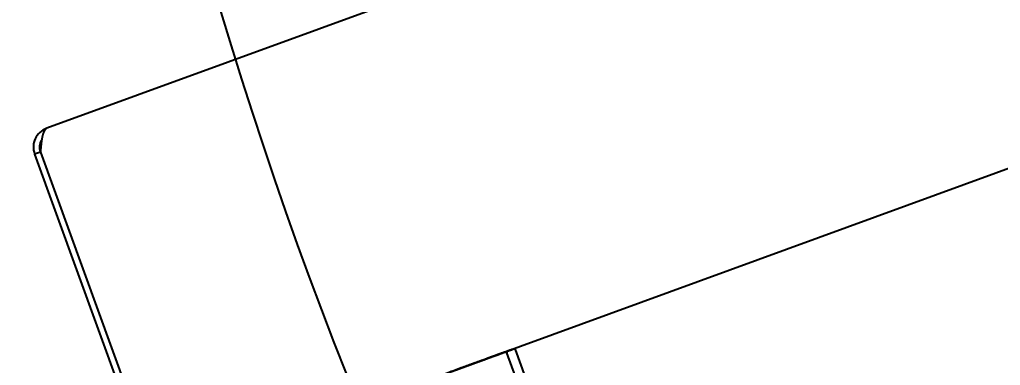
# Model space of a CAD drawing. Header units: millimetres. Extents: x 0 to 253659, y 0 to 59400.
# Drawn here: x 62951.1 to 63111.2, y 50652.2 to 50708.6 of the extents above; entities that cross this region are included whole.
import ezdxf

# ---------------------------------------------------------------- set-up
doc = ezdxf.new("R2010")
doc.units = ezdxf.units.MM
doc.header["$LTSCALE"] = 200
doc.header["$MEASUREMENT"] = 0
doc.linetypes.add('HID', pattern=[2.3, 1.5, -0.8])
doc.layers.add('A-벽', color=7, linetype='CONTINUOUS')
doc.layers.add('주방기구(기존)', color=8, linetype='HID')
doc.styles.get("Standard").update_dxf_attribs({"font": ''})
doc.styles.get('Standard').set_extended_font_data('Gulim')

msp = doc.modelspace()

# ---------------------------------------------------------------- linework, layer by layer
at = {"layer": '주방기구(기존)'}
for p, q in [((63624.659, 50934.439), (62955.524, 50690.894)), ((63691.695, 50895.136), (62975.998, 50634.644)), ((62955.529, 50690.88), (62955.524, 50690.894)), ((62954.494, 50687.016), (62953.556, 50686.674)), ((62954.494, 50687.016), (62972.715, 50636.953)), ((62953.556, 50686.674), (62971.778, 50636.611)), ((62979.654, 50635.974), (63031.78, 50654.947)), ((63032.642, 50648.784), (63030.629, 50654.315)), ((63046.714, 50614.498), (63032.036, 50654.827))]:
    msp.add_line(p, q, dxfattribs=at)
for centre, radius, start, end in [((63669.232, 50914.411), 715.154, 181.998676, 211.252681), ((62956.65, 50687.801), 3.292, 110, 200), ((62956.65, 50687.801), 2.295, 147.79238, 200), ((63031.848, 50654.759), 0.2, 20.01693, 109.99996), ((63030.818, 50654.384), 0.2, 110.3416, 199.91577)]:
    msp.add_arc(centre, radius, start, end, dxfattribs=at)
for points in [[(62955.447, 50690.836), (62955.287, 50690.689), (62955.147, 50690.49), (62955.024, 50690.243), (62954.917, 50689.949), (62954.826, 50689.614), (62954.749, 50689.241), (62954.683, 50688.836), (62954.627, 50688.405), (62954.579, 50687.953), (62954.535, 50687.488), (62954.494, 50687.016)], [(62955.625, 50690.931), (62955.447, 50690.836)], [(62954.681, 50688.841), (62954.535, 50688.579), (62954.432, 50688.374)], [(63024.146, 50652.168), (63027.704, 50653.463), (63030.229, 50654.382), (63031.573, 50654.871), (63031.661, 50654.903), (63030.478, 50654.473), (63028.084, 50653.602), (63024.608, 50652.337), (63020.227, 50650.742), (63015.157, 50648.897), (63009.634, 50646.887), (63003.916, 50644.805), (62998.266, 50642.749), (62992.966, 50640.82), (62988.28, 50639.114), (62984.449, 50637.72), (62981.66, 50636.705), (62980.05, 50636.119), (62979.681, 50635.984), (62980.569, 50636.307), (62982.667, 50637.071), (62985.884, 50638.242), (62990.079, 50639.768)], [(62988.018, 50639.019), (62992.363, 50640.6), (62997.394, 50642.431), (63002.861, 50644.421), (63008.482, 50646.467), (63013.965, 50648.462), (63019.025, 50650.304), (63023.41, 50651.9), (63026.905, 50653.172), (63029.343, 50654.059), (63030.592, 50654.514), (63029.332, 50654.055), (63026.895, 50653.168), (63023.417, 50651.903)]]:
    msp.add_spline(points, degree=3, dxfattribs=at)

# ---------------------------------------------------------------- texts
at = {"layer": 'A-벽', "insert": (56860.275, 56025.894), "char_height": 20000, "attachment_point": 1}
msp.add_mtext_dynamic_manual_height_columns('2', width=367.11901, gutter_width=12.5, heights=[0], dxfattribs=at)

doc.saveas('drawing.dxf')
